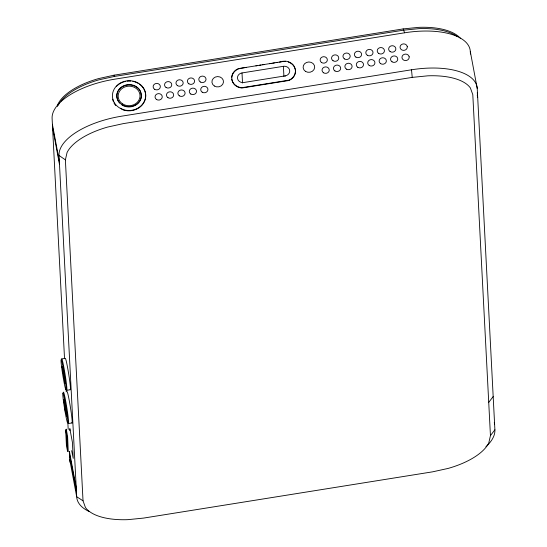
<?xml version="1.0" encoding="UTF-8"?>
<svg xmlns="http://www.w3.org/2000/svg" width="547" height="547" viewBox="0 0 547 547"><rect width="100%" height="100%" fill="white"/><g stroke="black" fill="none" stroke-linecap="round" stroke-linejoin="round"><path stroke-width="0.82" d="M65.544 409.867L65.982 407.83L64.997 406.024L63.808 399.645L65.25 410.865L65.729 413.416L65.544 409.867L66.857 416.882L64.833 402.797L64.997 406.024M57.435 106.487L57.996 104.033A59.623 26.413 -10.6 0 1 98.597 78.59L114.118 75.171L403.16 28.916L418.776 27.35A59.623 26.413 -10.6 0 1 460.383 38.297M65.38 159.868L67.069 152.504A59.623 26.413 -10.6 0 1 107.663 127.061L123.184 123.643L412.233 77.387L427.85 75.821A59.623 26.413 -10.6 0 1 470.386 87.958L472.799 94.665L490.447 435.603L488.765 442.967A59.623 26.413 -10.6 0 1 448.164 468.41L432.643 471.829L143.601 518.084L127.984 519.65A59.623 26.413 -10.6 0 1 85.441 507.513L83.028 500.806L65.38 159.868L59.028 155.464A65.141 28.861 -10.6 0 1 121.755 116.155L411.501 69.79A65.141 28.861 -10.6 0 1 477.237 88.539L494.898 429.798A65.141 28.861 -10.6 0 1 485.941 446.735M65.476 408.575L65.982 407.83L65.066 407.317M488.731 402.38L493.175 396.575M490.447 435.603L494.898 429.798M240.707 68.293L238.28 68.984A11.186 10.01 -3 0 0 231.784 77.202M231.853 79.165L231.873 79.486A11.186 10.01 -3 0 0 241.822 87.705L288.925 80.17A11.186 10.01 -3 0 0 295.325 69.332L294.471 66.843A11.186 10.01 -3 0 0 285.363 61.12L238.26 68.662A11.186 10.01 -3 0 0 231.764 76.881L231.88 79.814A11.186 10.01 -3 0 0 241.842 88.026L288.946 80.491A11.186 10.01 -3 0 0 295.339 69.66L294.484 67.165A11.186 10.01 -3 0 0 288.228 62.002M456.875 36.273A59.623 26.413 -10.6 0 0 419.016 28.629L403.399 30.188L114.357 76.45L98.836 79.862A59.623 26.413 -10.6 0 0 60.799 101.284M477.237 88.539L470.311 51.548A65.141 28.861 -10.6 0 0 404.582 32.799L114.829 79.165A65.141 28.861 -10.6 0 0 52.102 118.473L64.532 358.606M241.548 68.156L246.608 67.349M255.873 65.866L257.562 65.592M259.244 65.325L260.933 65.052M262.615 64.785L264.304 64.519M269.356 63.705L271.045 63.438M272.727 63.165L274.416 62.898M276.098 62.625L277.787 62.358M279.469 62.091L281.158 61.818M285.185 75.883L243.791 82.508A5.429 4.855 -3 0 1 237.548 78.583L237.494 77.312A5.429 4.855 -3 0 1 242.006 72.942L283.394 66.317A5.429 4.855 -3 0 1 289.226 69.038L289.643 70.242A5.429 4.855 -3 0 1 285.185 75.883L285.206 76.204M61.702 358.928L65.264 358.36A15.925 0.848 80.9 0 1 67.124 365.164L67.814 368.828A15.925 0.848 80.9 0 1 70.139 389.491M66.83 390.284L70.399 389.717M68.553 423.508L72.122 422.94M285.384 61.442L282.826 61.223M83.028 500.806L76.689 496.724L69.763 459.733L69.339 451.507M119.588 103.041C116.942 100.135 116.087 95.862 117.557 92.197A12.307 11.015 -3 0 1 128.654 84.929A12.307 11.015 -3 0 1 140.285 91.253A17.401 15.569 -3 0 1 141.338 96.867A12.307 11.015 -3 0 1 134.186 105.913M404.582 32.799L403.16 28.916M68.252 451.706L67.609 436.636L66.269 429.156L66.221 429.614M477.23 92.703L477.538 94.344M477.244 95.103L477.702 97.571M494.29 422.352L494.597 423.993M114.118 75.171L114.357 76.45M52.403 124.285L59.329 161.276M52.574 127.506L59.493 164.497M71.664 450.68L73.23 458.359L72.389 442.229L69.838 428.588L69.879 430.715M69.448 451.528L76.218 487.698M69.462 453.928L76.389 490.919M411.501 69.79L412.233 77.387M470.311 51.548L470.441 54.037M283.394 66.317L283.92 76.43M242.006 72.942L242.526 83.055M145.481 92.983A16.649 14.899 -3 0 1 123.239 109.632L119.403 107.841A16.649 14.899 -3 0 1 115.52 87.096L118.487 84.224A16.649 14.899 -3 0 1 145.481 92.983L145.502 93.311M120.319 108.272L123.26 109.954A16.649 14.899 -3 0 0 143.574 103.123A16.649 14.899 -3 0 0 139.444 84.163M116.231 86.412L118.501 84.546A16.649 14.899 -3 0 1 122.186 82.447M59.028 155.464L76.689 496.724A65.141 28.861 -10.6 0 0 89.393 511.623M66.119 389.307L66.255 391.864M67.842 422.564L68.197 429.388M70.372 463.036A65.141 28.861 -10.6 0 1 69.763 459.733M58.235 105.304A59.623 26.413 -10.6 0 1 59.814 102.631M66.987 391.584A15.925 0.848 80.9 0 1 68.847 398.387L69.531 402.052A15.925 0.848 80.9 0 1 71.862 422.715M63.336 392.992A15.925 0.848 80.9 0 1 65.278 398.961L65.961 402.619A15.925 0.848 80.9 0 1 68.539 420.814L68.635 422.667A15.925 0.848 80.9 0 1 68.293 423.282M122.849 82.187A16.649 14.899 -3 0 1 125.632 81.394M127.054 81.168A16.649 14.899 -3 0 1 130.685 81.086M132.832 81.38A16.649 14.899 -3 0 1 134.234 81.715M134.918 81.92A16.649 14.899 -3 0 1 138.035 83.281M115.745 105.585A16.649 14.899 -3 0 1 113.974 102.918M113.338 101.475A16.649 14.899 -3 0 1 112.703 99.205M133.447 106.193A12.307 11.015 -3 0 1 124.778 106.303M124.032 106.036A12.307 11.015 -3 0 1 121.94 104.976M61.613 359.769A15.925 0.848 80.9 0 1 63.555 365.738L64.245 369.403A15.925 0.848 80.9 0 1 66.823 387.591L66.919 389.443A15.925 0.848 80.9 0 1 66.57 390.059M65.667 429.99L66.406 445.087L67.52 451.309L66.782 436.212L65.667 429.99M407.235 46.557L406.961 45.75A3.617 3.241 -3 0 0 401.129 44.847A3.617 3.241 -3 0 0 402.107 50.071A3.617 3.241 -3 0 0 407.269 47.404L407.235 46.557M409.142 56.765L408.869 55.958A3.617 3.241 -3 0 0 403.043 55.049A3.617 3.241 -3 0 0 404.021 60.273A3.617 3.241 -3 0 0 409.177 57.606L409.142 56.765M63.534 369.751L62.878 366.258A15.193 0.807 80.9 0 0 61.025 360.569L61.114 362.333A15.193 0.807 80.9 0 0 63.575 379.693L64.225 383.187A15.193 0.807 80.9 0 0 66.084 388.876L65.989 387.112A15.193 0.807 80.9 0 0 63.534 369.751M65.072 382.367L62.084 366.422L65.134 383.659L65.072 382.367M65.25 402.975L64.594 399.481A15.193 0.807 80.9 0 0 62.741 393.792L62.837 395.556A15.193 0.807 80.9 0 0 65.291 412.917L65.948 416.411A15.193 0.807 80.9 0 0 67.801 422.099L67.712 420.328A15.193 0.807 80.9 0 0 65.25 402.975M122.733 103.978A10.947 9.798 -3 0 0 139.977 96.764A10.947 9.798 -3 0 0 124.552 87.062A10.947 9.798 -3 0 0 122.733 103.978M123.772 105.612A12.307 11.015 -3 0 0 141.317 96.545A17.401 15.569 -3 0 0 140.264 90.932A12.307 11.015 -3 0 0 120.443 87.841A12.307 11.015 -3 0 0 123.772 105.612M154.637 89.305A3.617 3.241 -3 0 0 160.339 86.918A3.617 3.241 -3 0 0 155.239 83.712A3.617 3.241 -3 0 0 154.637 89.305M156.545 99.513A3.617 3.241 -3 0 0 162.247 97.127A3.617 3.241 -3 0 0 157.146 93.92A3.617 3.241 -3 0 0 156.545 99.513M167.963 97.681A3.617 3.241 -3 0 0 173.666 95.294A3.617 3.241 -3 0 0 168.565 92.094A3.617 3.241 -3 0 0 167.963 97.681M166.056 87.479A3.617 3.241 -3 0 0 171.758 85.093A3.617 3.241 -3 0 0 166.657 81.886A3.617 3.241 -3 0 0 166.056 87.479M179.382 95.855A3.617 3.241 -3 0 0 185.084 93.469A3.617 3.241 -3 0 0 179.984 90.262A3.617 3.241 -3 0 0 179.382 95.855M177.474 85.653A3.617 3.241 -3 0 0 183.177 83.267A3.617 3.241 -3 0 0 178.076 80.06A3.617 3.241 -3 0 0 177.474 85.653M190.8 94.029A3.617 3.241 -3 0 0 196.503 91.643A3.617 3.241 -3 0 0 191.402 88.436A3.617 3.241 -3 0 0 190.8 94.029M188.893 83.821A3.617 3.241 -3 0 0 194.595 81.441A3.617 3.241 -3 0 0 189.494 78.235A3.617 3.241 -3 0 0 188.893 83.821M202.219 92.197A3.617 3.241 -3 0 0 207.922 89.817A3.617 3.241 -3 0 0 202.821 86.611A3.617 3.241 -3 0 0 202.219 92.197M200.311 81.995A3.617 3.241 -3 0 0 206.014 79.609A3.617 3.241 -3 0 0 200.913 76.402A3.617 3.241 -3 0 0 200.311 81.995M334.962 70.96A3.617 3.241 -3 0 0 340.665 68.573A3.617 3.241 -3 0 0 335.564 65.366A3.617 3.241 -3 0 0 334.962 70.96M333.055 60.751A3.617 3.241 -3 0 0 338.757 58.365A3.617 3.241 -3 0 0 333.656 55.158A3.617 3.241 -3 0 0 333.055 60.751M344.473 58.926A3.617 3.241 -3 0 0 350.176 56.539A3.617 3.241 -3 0 0 345.075 53.332A3.617 3.241 -3 0 0 344.473 58.926M323.544 72.785A3.617 3.241 -3 0 0 329.246 70.399A3.617 3.241 -3 0 0 324.145 67.192A3.617 3.241 -3 0 0 323.544 72.785M367.31 55.268A3.617 3.241 -3 0 0 373.013 52.888A3.617 3.241 -3 0 0 367.912 49.681A3.617 3.241 -3 0 0 367.31 55.268M346.381 69.127A3.617 3.241 -3 0 0 352.083 66.748A3.617 3.241 -3 0 0 346.983 63.541A3.617 3.241 -3 0 0 346.381 69.127M357.8 67.302A3.617 3.241 -3 0 0 363.502 64.915A3.617 3.241 -3 0 0 358.401 61.708A3.617 3.241 -3 0 0 357.8 67.302M369.218 65.476A3.617 3.241 -3 0 0 374.921 63.09A3.617 3.241 -3 0 0 369.82 59.883A3.617 3.241 -3 0 0 369.218 65.476M321.636 62.577A3.617 3.241 -3 0 0 327.338 60.197A3.617 3.241 -3 0 0 322.238 56.991A3.617 3.241 -3 0 0 321.636 62.577M355.892 57.1A3.617 3.241 -3 0 0 361.594 54.714A3.617 3.241 -3 0 0 356.494 51.507A3.617 3.241 -3 0 0 355.892 57.1M378.729 53.442A3.617 3.241 -3 0 0 384.432 51.056A3.617 3.241 -3 0 0 379.331 47.849A3.617 3.241 -3 0 0 378.729 53.442M380.637 63.65A3.617 3.241 -3 0 0 386.339 61.264A3.617 3.241 -3 0 0 381.238 58.057A3.617 3.241 -3 0 0 380.637 63.65M392.055 61.818A3.617 3.241 -3 0 0 397.758 59.438A3.617 3.241 -3 0 0 392.657 56.232A3.617 3.241 -3 0 0 392.055 61.818M390.148 51.616A3.617 3.241 -3 0 0 395.85 49.23A3.617 3.241 -3 0 0 390.749 46.023A3.617 3.241 -3 0 0 390.148 51.616M214.342 86.009A5.791 5.183 -3 0 0 223.463 82.194A5.791 5.183 -3 0 0 215.299 77.065A5.791 5.183 -3 0 0 214.342 86.009M305.534 71.411A5.791 5.183 -3 0 0 314.662 67.596A5.791 5.183 -3 0 0 306.498 62.467A5.791 5.183 -3 0 0 305.534 71.411"/></g></svg>
